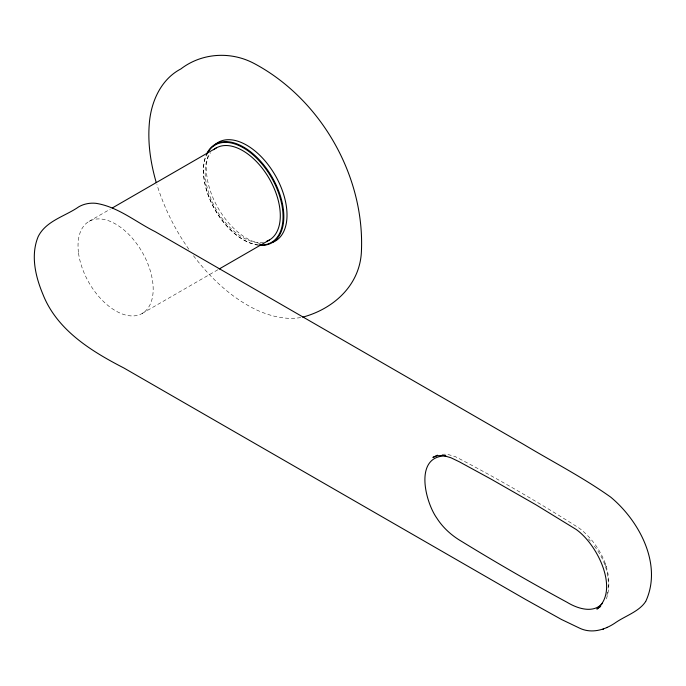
<?xml version="1.0" encoding="UTF-8"?>
<svg xmlns="http://www.w3.org/2000/svg" width="686" height="686" viewBox="0 0 686 686"><rect width="100%" height="100%" fill="white"/><g stroke="black" fill="none" stroke-linecap="round" stroke-linejoin="round"><path stroke-width="0.51" stroke-dasharray="3.43 2.57" d="M203.468 170.763L203.468 170.299M608.122 588.236C609.502 572.99 603.654 557.932 594.35 546.047M606.887 595.259L607.642 592.069M606.373 598.947C614.99 573.093 599.958 544.118 579.421 528.297C539.11 502.598 497.633 478.536 455.178 456.567L446.783 454.123L440.403 454.346M89.034 221.398L110.369 209.084M142.174 313.451L218.259 269.529M300.734 317.541C285.719 320.139 270.447 316.195 256.778 310.038L256.538 309.918C230.65 297.544 209.504 277.084 192.406 254.343M588.468 538.956L590.38 541.065M188.839 249.224C174.904 229.518 164.083 207.592 156.897 184.543M605.086 563.618L606.458 567.914M263.604 242.175A53.148 30.681 60 0 1 216.587 210.13A53.148 30.681 60 0 1 210.808 152.695M260.277 243.419A57.015 32.919 60 0 1 217.839 207.592A57.015 32.919 60 0 1 209.084 153.27M258.116 245.142A56.827 32.817 60 0 1 215.233 209.907A56.827 32.817 60 0 1 206.16 155.156M258.476 244.971A56.269 32.491 60 0 1 215.121 209.976A56.269 32.491 60 0 1 206.495 154.925M78.53 253.091A53.148 30.681 60 0 0 139.447 314.737A53.148 30.681 60 0 0 128.839 234.458A53.148 30.681 60 0 0 78.53 253.091"/><path stroke-width="1.03" d="M645.758 601.382C662.65 564.672 639.438 521 610.703 497.127C583.04 477.43 552.71 461.858 523.641 444.408L155.002 231.568C135.639 221.921 117.906 206.752 95.946 203.322C90.038 202.704 83.975 203.828 78.804 206.786C65.213 216.33 46.056 220.72 38.184 236.584C30.484 255.149 35.389 276.295 42.832 294.105C56.861 330.026 91.238 351.189 123.926 368.013L525.639 599.495L561.482 619.475L579.516 628.119C591.907 634.121 605.652 629.697 616.217 622.193C625.924 615.668 639.335 611.337 645.655 601.519M602.488 603.268C593.321 613.953 577.235 608.482 567.15 602.334C531.418 582.98 496.218 562.614 461.575 541.374C451.671 535.586 442.967 527.791 436.793 518.076C425.149 501.698 413.752 455.958 445.78 455.898M600.696 606.493L596.854 609.074C619.75 590.655 598.038 544.967 576.18 529.463L535.903 504.767L491.185 479.18L459.157 461.704L450.976 457.768L443.276 455.478L437.351 455.693L432.875 457.416L437.471 455.17M112.23 208.012L216.15 148.013M219.194 268.989L269.298 240.066M602.874 629.328L603.509 629.036M606.518 627.63L607.153 627.33M302.74 317.155C334.305 308.666 360.913 284.27 361.479 249.593L361.496 249.318C364.043 174.63 320.19 98.673 254.232 63.532L253.992 63.412C230.71 51.056 201.804 52.839 180.847 68.952C160.764 79.396 150.886 102.154 149.291 123.866L149.274 124.132C147.67 143.871 150.783 163.697 156.262 182.63M213.672 149.737A53.148 30.681 60 0 1 269.298 178.694A53.148 30.681 60 0 1 266.562 241.343M213.732 145.904A57.015 32.919 60 0 1 214.915 144.755M215.533 144.214A57.015 32.919 60 0 1 274.854 174.681A57.015 32.919 60 0 1 273.028 242.201M206.52 154.307A56.827 32.817 60 0 1 272.068 177.099A56.827 32.817 60 0 1 259.025 245.245M206.88 154.11A56.269 32.491 60 0 1 271.39 177.485A56.269 32.491 60 0 1 259.377 245.039"/></g></svg>
